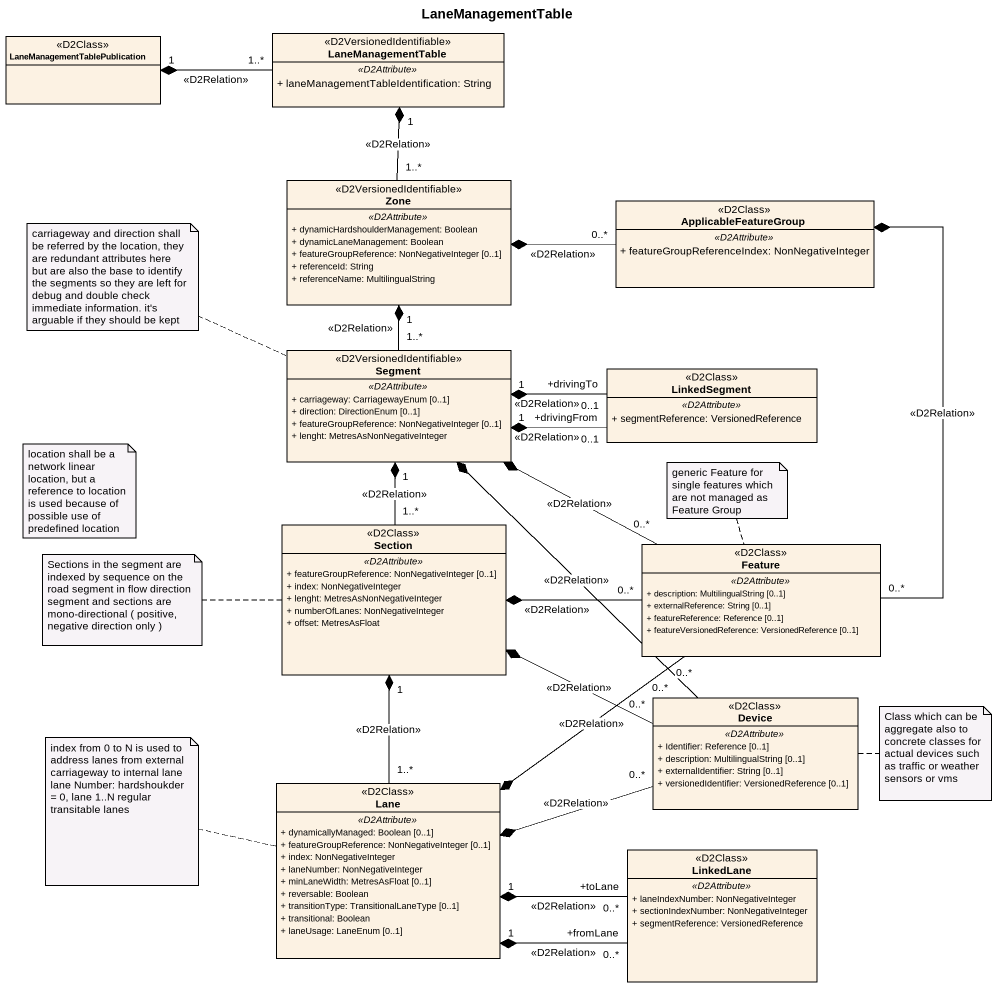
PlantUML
@startuml
title LaneManagementTable
hide circle
hide empty members
skinparam classAttributeIconSize 0
class "LaneManagementTablePublication" as LaneManagementTablePublicati <<D2Class>>
class LaneManagementTable <<D2VersionedIdentifiable>> {
  .. <<D2Attribute>> ..
  + laneManagementTableIdentification: String
}
class Zone <<D2VersionedIdentifiable>> {
  .. <<D2Attribute>> ..
  + dynamicHardshoulderManagement: Boolean
  + dynamicLaneManagement: Boolean
  + featureGroupReference: NonNegativeInteger [0..1]
  + referenceId: String
  + referenceName: MultilingualString
}
class ApplicableFeatureGroup <<D2Class>> {
  .. <<D2Attribute>> ..
  + featureGroupReferenceIndex: NonNegativeInteger
}
class Segment <<D2VersionedIdentifiable>> {
  .. <<D2Attribute>> ..
  + carriageway: CarriagewayEnum [0..1]
  + direction: DirectionEnum [0..1]
  + featureGroupReference: NonNegativeInteger [0..1]
  + lenght: MetresAsNonNegativeInteger
}
class LinkedSegment <<D2Class>> {
  .. <<D2Attribute>> ..
  + segmentReference: VersionedReference
}
class Section <<D2Class>> {
  .. <<D2Attribute>> ..
  + featureGroupReference: NonNegativeInteger [0..1]
  + index: NonNegativeInteger
  + lenght: MetresAsNonNegativeInteger
  + numberOfLanes: NonNegativeInteger
  + offset: MetresAsFloat
}
class Feature <<D2Class>> {
  .. <<D2Attribute>> ..
  + description: MultilingualString [0..1]
  + externalReference: String [0..1]
  + featureReference: Reference [0..1]
  + featureVersionedReference: VersionedReference [0..1]
}
class Device <<D2Class>> {
  .. <<D2Attribute>> ..
  + Identifier: Reference [0..1]
  + description: MultilingualString [0..1]
  + externalIdentifier: String [0..1]
  + versionedIdentifier: VersionedReference [0..1]
}
class Lane <<D2Class>> {
  .. <<D2Attribute>> ..
  + dynamicallyManaged: Boolean [0..1]
  + featureGroupReference: NonNegativeInteger [0..1]
  + index: NonNegativeInteger
  + laneNumber: NonNegativeInteger
  + minLaneWidth: MetresAsFloat [0..1]
  + reversable: Boolean
  + transitionType: TransitionalLaneType [0..1]
  + transitional: Boolean
  + laneUsage: LaneEnum [0..1]
}
class LinkedLane <<D2Class>> {
  .. <<D2Attribute>> ..
  + laneIndexNumber: NonNegativeInteger
  + sectionIndexNumber: NonNegativeInteger
  + segmentReference: VersionedReference
}
LaneManagementTable "1..*" -left-* "1" LaneManagementTablePublicati : <<D2Relation>>
Zone "1..*" -up-* "1" LaneManagementTable : <<D2Relation>>
ApplicableFeatureGroup "0..*" -left-* Zone : <<D2Relation>>
Segment "1..*" -up-* "1" Zone : <<D2Relation>>
LinkedSegment "+drivingTo\n0..1" -left-* "1" Segment : <<D2Relation>>
LinkedSegment "+drivingFrom\n0..1" -left-* "1" Segment : <<D2Relation>>
Section "1..*" -up-* "1" Segment : <<D2Relation>>
Feature "0..*" -up-* ApplicableFeatureGroup : <<D2Relation>>
Feature "0..*" -left-* Segment : <<D2Relation>>
Feature "0..*" -left-* Section : <<D2Relation>>
Feature "0..*" --* Lane : <<D2Relation>>
Device "0..*" -up-* Segment : <<D2Relation>>
Device "0..*" -left-* Section : <<D2Relation>>
Device "0..*" -left-* Lane : <<D2Relation>>
Lane "1..*" -up-* "1" Section : <<D2Relation>>
LinkedLane "+fromLane\n0..*" -left-* "1" Lane : <<D2Relation>>
LinkedLane "+toLane\n0..*" -left-* "1" Lane : <<D2Relation>>
note left of Segment : carriageway and direction shall be referred by the location, they are redundant attributes here but are also the base to identify the segments so they are left for debug and double check immediate information. it's arguable if they should be kept
note as N2
  location shall be a network linear location, but a reference to location is used because of possible use of predefined location
end note
note top of Feature : generic Feature for single features which are not managed as Feature Group
note left of Section
  Sections in the segment are indexed by sequence on the road segment in flow direction
  segment and sections are mono-directional ( positive, negative direction only )
end note
note left of Lane
  index from 0 to N is used to address lanes from external carriageway to internal lane
  lane Number: hardshoukder = 0, lane 1..N regular transitable lanes
end note
note right of Device : Class which can be aggregate also to concrete classes for actual devices such as traffic or weather sensors or vms
@enduml
